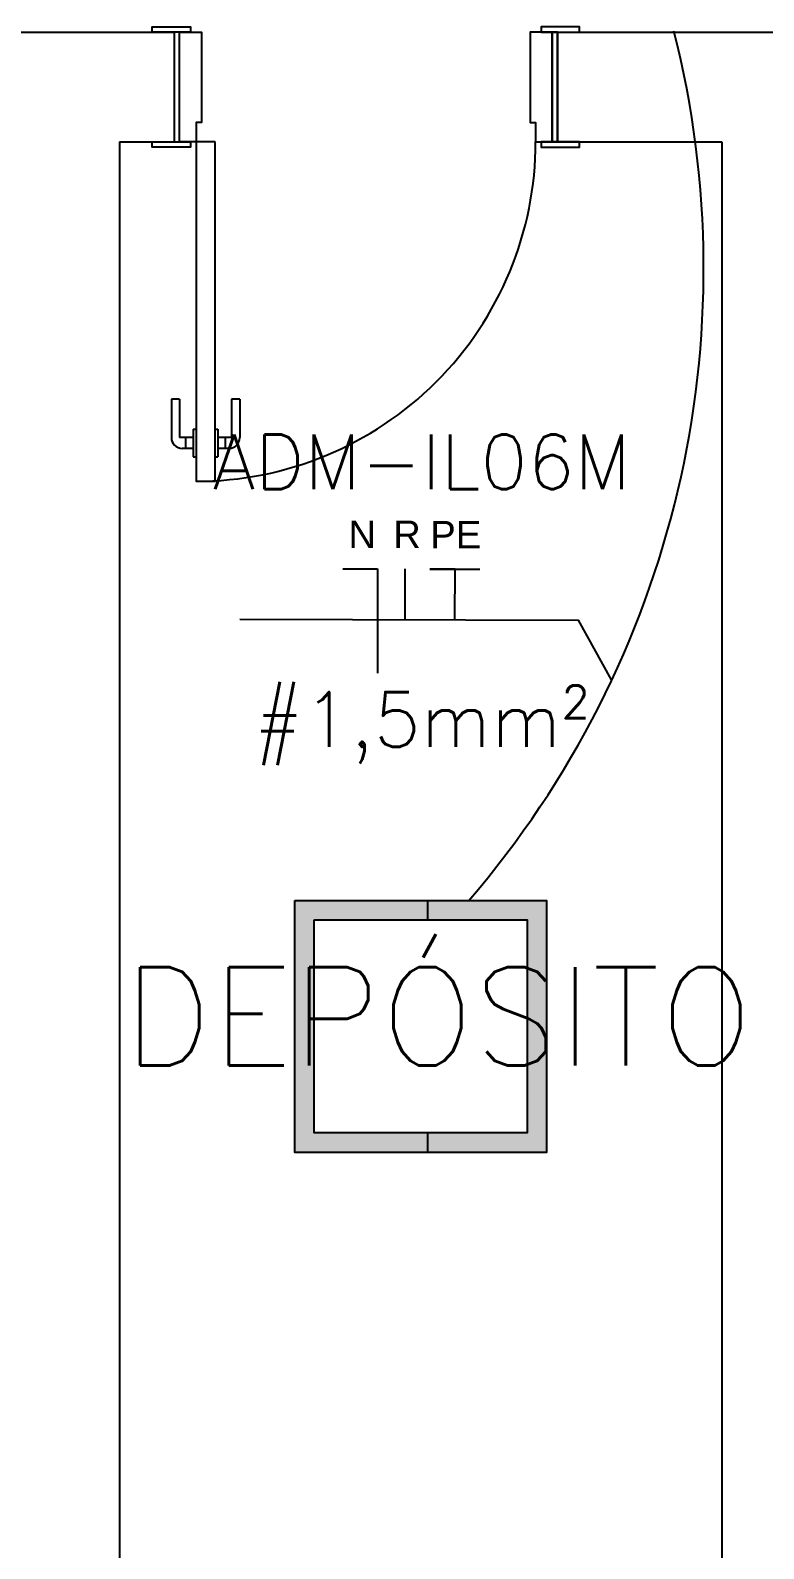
# Model space of a CAD drawing. Header units: metres. Extents: x 2442 to 5008, y 1070 to 2228.
# Drawn here: x 2506.154 to 2507.493, y 1092.481 to 1095.253 of the extents above; entities that cross this region are included whole.
import ezdxf
from ezdxf.enums import TextEntityAlignment as Align

# ---------------------------------------------------------------- set-up
doc = ezdxf.new("R2010")
doc.units = ezdxf.units.M
for name, color, linetype in [('ARQ-TEXTO3', 3, 'Continuous'), ('ARQ_ELÉTRODUTOS', 2, 'Continuous'), ('ARQ_PAREDES', 6, 'Continuous'), ('ARQ_PORTAS', 3, 'Continuous'), ('FIACAO', 7, 'Continuous'), ('INDICACAO_BIT_FIACAO', 10, 'Continuous'), ('INDICACAO_CIRCUITO_FIA', 7, 'Continuous'), ('LINHA_DE_CHAMADA', 7, 'Continuous'), ('LUMINÁRIAS RESIDENCIAL', 150, 'Continuous')]:
    doc.layers.add(name, color=color, linetype=linetype)
doc.styles.add('ARIAL', font='arial.ttf')
doc.styles.add('ROMANS', font='ROMANS.SHX')

# ---------------------------------------------------------------- blocks, each defined once
blk = doc.blocks.new('*U250')
at = {"layer": 'ARQ_PORTAS'}
for p, q in [((-10, 56), (-8, 56)), ((-9.36, 56), (-9.36, 54)), ((-7.5, 57.5), (-8, 57.5)), ((-8, 52.5), (-8, 57.5)), ((-3.5, 57.5), (-4, 57.5)), ((-3.5, 52.5), (-3.5, 57.5)), ((-3.5, 56), (-1.5, 56)), ((-2.14, 56), (-2.14, 54)), ((-12, 47), (-12, 54)), ((-10.5, 47), (-10.5, 54)), ((-10.5, 54), (-8, 54)), ((-3.5, 54), (-1, 54)), ((-1, 47), (-1, 54)), ((0.5, 47), (0.5, 54)), ((-7.5, 52.5), (-8, 52.5)), ((-3.5, 52.5), (-4, 52.5)), ((-12, 47), (-10.5, 47)), ((-1, 47), (0.5, 47))]:
    blk.add_line(p, q, dxfattribs=at)
for points in [[(-7.5, 0), (-4, 0), (-4, 62), (-7.5, 62)], [(-67, 0), (-67, 1), (-74, 1), (-74, 0)], [(-69, 0), (-70, 0), (-70, -20), (-69, -20)], [(-69, -20), (-65, -20), (-65, -3.5), (-66, -3.5), (-66, 0), (-69, 0)], [(-1, -20), (-5, -20), (-5, -3.5), (-4, -3.5), (-4, 0), (-1, 0)], [(-3, 0), (-3, 1), (4, 1), (4, 0)], [(0, 0), (-1, 0), (-1, -20), (0, -20)], [(-74, -20), (-74, -21), (-67, -21), (-67, -20)], [(4, -20), (4, -21), (-3, -21), (-3, -20)]]:
    blk.add_lwpolyline(points, close=True, dxfattribs=at)
for centre, radius, start, end in [((-4, 0), 62, 89.9962, 180.0038), ((-10, 54), 2, 90, 180), ((-1.5, 54), 2, 0, 90)]:
    blk.add_arc(centre, radius, start, end, dxfattribs=at)
blk = doc.blocks.new('*U391', base_point=(1440.1879, 208.2014))
h = blk.add_hatch(color=256)
h.dxf.hatch_style = 1
h.paths.add_polyline_path([(1440.3179, 208.3314), (1440.0579, 208.3314), (1440.0579, 208.0714), (1440.3179, 208.0714)])
h.paths.add_polyline_path([(1440.2979, 208.3114), (1440.2979, 208.0914), (1440.0779, 208.0914), (1440.0779, 208.3114)], flags=16)
h = blk.add_hatch()
h.set_pattern_fill('ANGLE', color=256)
h.set_pattern_definition([(0, (0, 0), (0, 6.985), [5.08, -1.905]), (90, (0, 0), (-6.985, 4e-16), [5.08, -1.905])])
h.paths.add_polyline_path([(1440.0579, 208.3314), (1440.0579, 208.0714), (1440.3179, 208.0714), (1440.3179, 208.3314)])
h.paths.add_polyline_path([(1440.2979, 208.3114), (1440.2979, 208.0914), (1440.0779, 208.0914), (1440.0779, 208.3114)], flags=16)
blk.add_lwpolyline([(1440.0579, 208.3314), (1440.3179, 208.3314), (1440.3179, 208.0714), (1440.0579, 208.0714), (1440.0579, 208.3314)])
blk.add_lwpolyline([(1440.0779, 208.3114), (1440.2979, 208.3114), (1440.2979, 208.0914), (1440.0779, 208.0914)], close=True)
blk = doc.blocks.new('*U392')
at = {"layer": 'LUMINÁRIAS RESIDENCIAL', "xscale": 1.767948864415368, "yscale": 1.767948864415368, "zscale": 1.767948864415368}
blk.add_blockref('*U391', (0, 0), dxfattribs=at)
blk = doc.blocks.new('*U393')
at = {"color": 0, "linetype": 'ByBlock', "lineweight": -2, "transparency": 16777216}
blk.add_blockref('*U392', (0, 0), dxfattribs=at)

msp = doc.modelspace()

# ---------------------------------------------------------------- linework, layer by layer
at = {"layer": 'ARQ_ELÉTRODUTOS', "lineweight": -3}
msp.add_arc((2507.853, 1092.9937), 3.6355, 14.4643, 101.2018, dxfattribs=at)
at = {"layer": 'ARQ_ELÉTRODUTOS'}
msp.add_arc((2505.6186, 1094.8178), 1.7648, 319.2015, 14.2423, dxfattribs=at)
at = {"layer": 'ARQ_PAREDES'}
for points in [[(2506.1167, 1095.2498), (2506.3167, 1095.2498)], [(2506.3167, 1095.2498), (2506.4167, 1095.2498)], [(2506.4167, 1095.2498), (2506.4167, 1095.0498)], [(2507.1167, 1095.2498), (2507.1167, 1095.0498)], [(2507.1167, 1095.2498), (2507.4167, 1095.2498)], [(2507.4167, 1095.2498), (2507.6167, 1095.2498)], [(2506.3167, 1095.0498), (2506.3167, 1091.819)], [(2506.3167, 1095.0498), (2506.4167, 1095.0498)], [(2507.1167, 1095.0498), (2507.4167, 1095.0498)], [(2507.4167, 1095.0498), (2507.4167, 1091.819)], [(2507.4167, 1095.0498), (2507.4167, 1091.819)]]:
    msp.add_lwpolyline(points, dxfattribs=at)
at = {"layer": 'FIACAO', "color": 4, "lineweight": -3}
for p, q in [((2506.7248, 1094.27), (2506.7881, 1094.2698)), ((2506.7881, 1094.2698), (2506.7879, 1094.0797))]:
    msp.add_line(p, q, dxfattribs=at)
at = {"layer": 'FIACAO', "lineweight": -3}
for p, q in [((2506.8377, 1094.2703), (2506.8378, 1094.1785)), ((2506.9296, 1094.2691), (2506.8836, 1094.2691))]:
    msp.add_line(p, q, dxfattribs=at)
at = {"layer": 'FIACAO', "color": 3, "lineweight": -3}
for p, q in [((2506.8836, 1094.2691), (2506.9748, 1094.2691)), ((2506.9293, 1094.1789), (2506.9296, 1094.2691))]:
    msp.add_line(p, q, dxfattribs=at)
at = {"layer": 'LINHA_DE_CHAMADA'}
msp.add_lwpolyline([(2506.5368, 1094.1783), (2507.154, 1094.1763), (2507.2147, 1094.0672)], dxfattribs=at)

# ---------------------------------------------------------------- block references
msp.add_blockref('*U393', (2506.8667, 1093.4344))
at = {"layer": 'ARQ_PORTAS', "color": 31, "xscale": 0.01000000000000001, "yscale": 0.01000000000000001, "zscale": 0.01000000000000001, "rotation": 180}
msp.add_blockref('*U250', (2506.4167, 1095.0498), dxfattribs=at)

# ---------------------------------------------------------------- texts
at = {"layer": 'ARQ-TEXTO3', "insert": (2506.8983, 1093.4529), "char_height": 0.18, "attachment_point": 5, "style": 'ROMANS'}
msp.add_mtext('DEPÓSITO', dxfattribs=at)
at = {"layer": 'INDICACAO_BIT_FIACAO', "style": 'ROMANS'}
msp.add_text('#1,5mm²', height=0.1, dxfattribs=at).set_placement((2506.869, 1094.0449), align=Align.TOP_CENTER)
at = {"layer": 'INDICACAO_CIRCUITO_FIA', "style": 'ROMANS'}
msp.add_text('ADM-IL06M', height=0.1, dxfattribs=at).set_placement((2506.869, 1094.4154), align=Align.CENTER)
at = {"layer": 'INDICACAO_CIRCUITO_FIA', "color": 4, "ltscale": 0.5, "style": 'ARIAL'}
msp.add_text('N', height=0.05, dxfattribs=at).set_placement((2506.7601, 1094.3081), align=Align.CENTER)
at = {"layer": 'INDICACAO_CIRCUITO_FIA', "color": 0, "ltscale": 0.5, "style": 'ARIAL'}
msp.add_text('R', height=0.05, dxfattribs=at).set_placement((2506.8418, 1094.3082), align=Align.CENTER)
at = {"layer": 'INDICACAO_CIRCUITO_FIA', "color": 3, "ltscale": 0.5, "style": 'ARIAL'}
msp.add_text('PE', height=0.05, dxfattribs=at).set_placement((2506.9308, 1094.3076), align=Align.CENTER)

doc.saveas('drawing.dxf')
